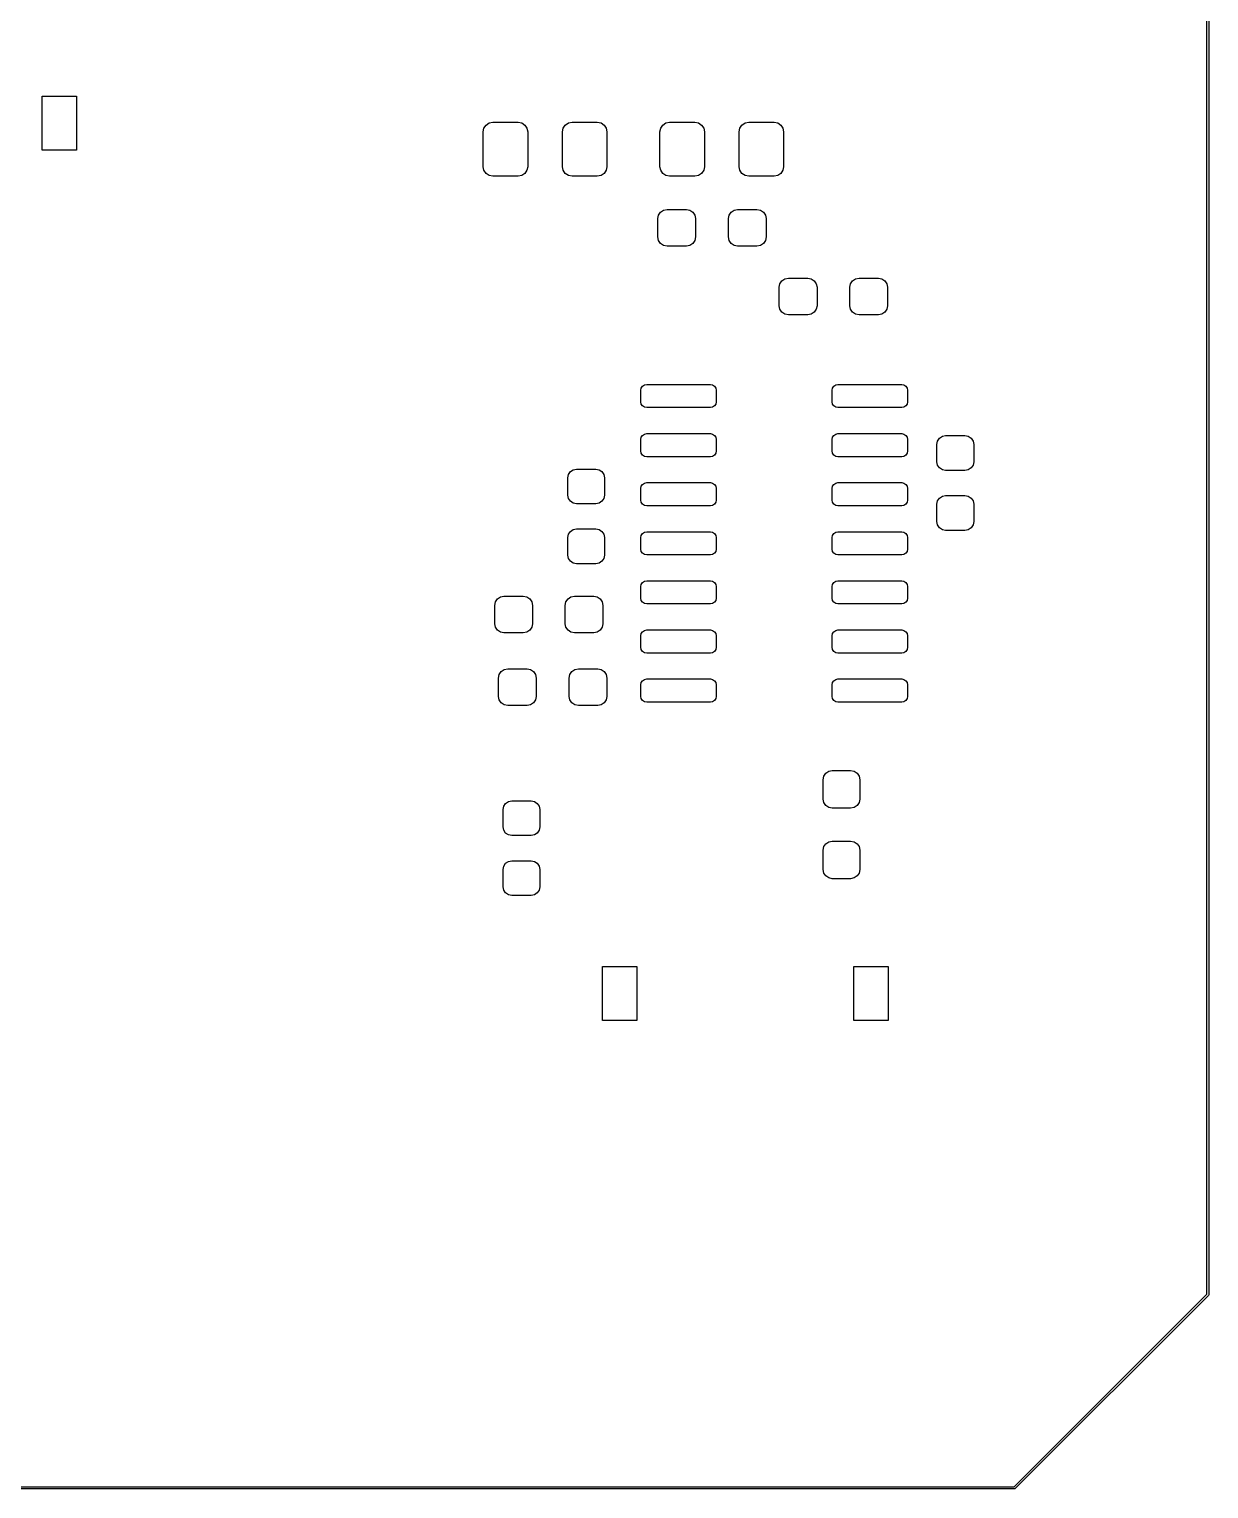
# Model space of a CAD drawing. Header units: inches. Extents: x 0.4 to 23, y -16.1 to -0.4.
# Drawn here: x 16.769 to 17.971, y -9.111 to -7.624 of the extents above; entities that cross this region are included whole.
import ezdxf

# ---------------------------------------------------------------- set-up
doc = ezdxf.new("R2010")
doc.units = ezdxf.units.IN
doc.header["$MEASUREMENT"] = 0
doc.layers.add('F.Paste', color=253, linetype='CONTINUOUS', true_color=0xb4a09a)

msp = doc.modelspace()

# ---------------------------------------------------------------- linework, layer by layer
at = {"layer": 'F.Paste', "linetype": 'CONTINUOUS'}
for p, q in [((17.969, -8.913), (17.969, -6.2779)), ((17.971, -6.2775), (17.971, -8.9134)), ((16.7825, -7.7475), (16.7825, -7.6925)), ((16.7825, -7.6925), (16.8175, -7.6925)), ((16.8175, -7.6925), (16.8175, -7.7475)), ((17.2319, -7.7288), (17.2327, -7.7251)), ((17.2319, -7.7643), (17.2319, -7.7288)), ((17.2327, -7.7251), (17.2348, -7.7219)), ((17.2348, -7.7219), (17.238, -7.7197)), ((17.238, -7.7197), (17.2418, -7.719)), ((17.2418, -7.719), (17.2674, -7.719)), ((17.2674, -7.719), (17.2711, -7.7197)), ((17.2711, -7.7197), (17.2743, -7.7219)), ((17.2743, -7.7219), (17.2765, -7.7251)), ((17.2765, -7.7251), (17.2772, -7.7288)), ((17.2772, -7.7288), (17.2772, -7.7643)), ((17.3127, -7.7288), (17.3134, -7.7251)), ((17.3127, -7.7643), (17.3127, -7.7288)), ((17.3134, -7.7251), (17.3155, -7.7219)), ((17.3155, -7.7219), (17.3187, -7.7197)), ((17.3187, -7.7197), (17.3225, -7.719)), ((17.3225, -7.719), (17.3481, -7.719)), ((17.3481, -7.719), (17.3519, -7.7197)), ((17.3519, -7.7197), (17.3551, -7.7219)), ((17.3551, -7.7219), (17.3572, -7.7251)), ((17.3572, -7.7251), (17.3579, -7.7288)), ((17.3579, -7.7288), (17.3579, -7.7643)), ((17.4119, -7.7288), (17.4127, -7.7251)), ((17.4119, -7.7643), (17.4119, -7.7288)), ((17.4127, -7.7251), (17.4148, -7.7219)), ((17.4148, -7.7219), (17.418, -7.7197)), ((17.418, -7.7197), (17.4218, -7.719)), ((17.4218, -7.719), (17.4474, -7.719)), ((17.4474, -7.719), (17.4511, -7.7197)), ((17.4511, -7.7197), (17.4543, -7.7219)), ((17.4543, -7.7219), (17.4565, -7.7251)), ((17.4565, -7.7251), (17.4572, -7.7288)), ((17.4572, -7.7288), (17.4572, -7.7643)), ((17.4927, -7.7288), (17.4934, -7.7251)), ((17.4927, -7.7643), (17.4927, -7.7288)), ((17.4934, -7.7251), (17.4955, -7.7219)), ((17.4955, -7.7219), (17.4987, -7.7197)), ((17.4987, -7.7197), (17.5025, -7.719)), ((17.5025, -7.719), (17.5281, -7.719)), ((17.5281, -7.719), (17.5319, -7.7197)), ((17.5319, -7.7197), (17.5351, -7.7219)), ((17.5351, -7.7219), (17.5372, -7.7251)), ((17.5372, -7.7251), (17.5379, -7.7288)), ((17.5379, -7.7288), (17.5379, -7.7643)), ((16.8175, -7.7475), (16.7825, -7.7475)), ((17.2327, -7.768), (17.2319, -7.7643)), ((17.2348, -7.7712), (17.2327, -7.768)), ((17.238, -7.7734), (17.2348, -7.7712)), ((17.2418, -7.7741), (17.238, -7.7734)), ((17.2674, -7.7741), (17.2418, -7.7741)), ((17.2711, -7.7734), (17.2674, -7.7741)), ((17.2743, -7.7712), (17.2711, -7.7734)), ((17.2765, -7.768), (17.2743, -7.7712)), ((17.2772, -7.7643), (17.2765, -7.768)), ((17.3134, -7.768), (17.3127, -7.7643)), ((17.3155, -7.7712), (17.3134, -7.768)), ((17.3187, -7.7734), (17.3155, -7.7712)), ((17.3225, -7.7741), (17.3187, -7.7734)), ((17.3481, -7.7741), (17.3225, -7.7741)), ((17.3519, -7.7734), (17.3481, -7.7741)), ((17.3551, -7.7712), (17.3519, -7.7734)), ((17.3572, -7.768), (17.3551, -7.7712)), ((17.3579, -7.7643), (17.3572, -7.768)), ((17.4127, -7.768), (17.4119, -7.7643)), ((17.4148, -7.7712), (17.4127, -7.768)), ((17.418, -7.7734), (17.4148, -7.7712)), ((17.4218, -7.7741), (17.418, -7.7734)), ((17.4474, -7.7741), (17.4218, -7.7741)), ((17.4511, -7.7734), (17.4474, -7.7741)), ((17.4543, -7.7712), (17.4511, -7.7734)), ((17.4565, -7.768), (17.4543, -7.7712)), ((17.4572, -7.7643), (17.4565, -7.768)), ((17.4934, -7.768), (17.4927, -7.7643)), ((17.4955, -7.7712), (17.4934, -7.768)), ((17.4987, -7.7734), (17.4955, -7.7712)), ((17.5025, -7.7741), (17.4987, -7.7734)), ((17.5281, -7.7741), (17.5025, -7.7741)), ((17.5319, -7.7734), (17.5281, -7.7741)), ((17.5351, -7.7712), (17.5319, -7.7734)), ((17.5372, -7.768), (17.5351, -7.7712)), ((17.5379, -7.7643), (17.5372, -7.768)), ((17.4098, -7.8172), (17.4105, -7.8136)), ((17.4098, -7.8359), (17.4098, -7.8172)), ((17.4105, -7.8136), (17.4126, -7.8106)), ((17.4126, -7.8106), (17.4156, -7.8086)), ((17.4156, -7.8086), (17.4192, -7.8078)), ((17.4192, -7.8078), (17.4389, -7.8078)), ((17.4389, -7.8078), (17.4424, -7.8086)), ((17.4424, -7.8086), (17.4455, -7.8106)), ((17.4455, -7.8106), (17.4475, -7.8136)), ((17.4475, -7.8136), (17.4482, -7.8172)), ((17.4482, -7.8172), (17.4482, -7.8359)), ((17.4817, -7.8172), (17.4824, -7.8136)), ((17.4817, -7.8359), (17.4817, -7.8172)), ((17.4824, -7.8136), (17.4844, -7.8106)), ((17.4844, -7.8106), (17.4874, -7.8086)), ((17.4874, -7.8086), (17.491, -7.8078)), ((17.491, -7.8078), (17.5107, -7.8078)), ((17.5107, -7.8078), (17.5143, -7.8086)), ((17.5143, -7.8086), (17.5173, -7.8106)), ((17.5173, -7.8106), (17.5193, -7.8136)), ((17.5193, -7.8136), (17.5201, -7.8172)), ((17.5201, -7.8172), (17.5201, -7.8359)), ((17.4105, -7.8395), (17.4098, -7.8359)), ((17.4482, -7.8359), (17.4475, -7.8395)), ((17.4824, -7.8395), (17.4817, -7.8359)), ((17.5201, -7.8359), (17.5193, -7.8395)), ((17.4126, -7.8425), (17.4105, -7.8395)), ((17.4156, -7.8445), (17.4126, -7.8425)), ((17.4192, -7.8452), (17.4156, -7.8445)), ((17.4389, -7.8452), (17.4192, -7.8452)), ((17.4424, -7.8445), (17.4389, -7.8452)), ((17.4455, -7.8425), (17.4424, -7.8445)), ((17.4475, -7.8395), (17.4455, -7.8425)), ((17.4844, -7.8425), (17.4824, -7.8395)), ((17.4874, -7.8445), (17.4844, -7.8425)), ((17.491, -7.8452), (17.4874, -7.8445)), ((17.5107, -7.8452), (17.491, -7.8452)), ((17.5143, -7.8445), (17.5107, -7.8452)), ((17.5173, -7.8425), (17.5143, -7.8445)), ((17.5193, -7.8395), (17.5173, -7.8425)), ((17.5342, -7.8836), (17.5362, -7.8806)), ((17.5362, -7.8806), (17.5392, -7.8786)), ((17.5392, -7.8786), (17.5428, -7.8778)), ((17.5428, -7.8778), (17.5625, -7.8778)), ((17.5625, -7.8778), (17.5661, -7.8786)), ((17.5661, -7.8786), (17.5691, -7.8806)), ((17.5691, -7.8806), (17.5711, -7.8836)), ((17.606, -7.8836), (17.6081, -7.8806)), ((17.6081, -7.8806), (17.6111, -7.8786)), ((17.6111, -7.8786), (17.6147, -7.8778)), ((17.6147, -7.8778), (17.6344, -7.8778)), ((17.6344, -7.8778), (17.6379, -7.8786)), ((17.6379, -7.8786), (17.641, -7.8806)), ((17.641, -7.8806), (17.643, -7.8836)), ((17.5335, -7.8872), (17.5342, -7.8836)), ((17.5335, -7.9059), (17.5335, -7.8872)), ((17.5711, -7.8836), (17.5719, -7.8872)), ((17.5719, -7.8872), (17.5719, -7.9059)), ((17.6053, -7.8872), (17.606, -7.8836)), ((17.6053, -7.9059), (17.6053, -7.8872)), ((17.643, -7.8836), (17.6437, -7.8872)), ((17.6437, -7.8872), (17.6437, -7.9059)), ((17.5342, -7.9095), (17.5335, -7.9059)), ((17.5362, -7.9125), (17.5342, -7.9095)), ((17.5711, -7.9095), (17.5691, -7.9125)), ((17.5719, -7.9059), (17.5711, -7.9095)), ((17.606, -7.9095), (17.6053, -7.9059)), ((17.6081, -7.9125), (17.606, -7.9095)), ((17.643, -7.9095), (17.641, -7.9125)), ((17.6437, -7.9059), (17.643, -7.9095)), ((17.5392, -7.9145), (17.5362, -7.9125)), ((17.5428, -7.9152), (17.5392, -7.9145)), ((17.5625, -7.9152), (17.5428, -7.9152)), ((17.5661, -7.9145), (17.5625, -7.9152)), ((17.5691, -7.9125), (17.5661, -7.9145)), ((17.6111, -7.9145), (17.6081, -7.9125)), ((17.6147, -7.9152), (17.6111, -7.9145)), ((17.6344, -7.9152), (17.6147, -7.9152)), ((17.6379, -7.9145), (17.6344, -7.9152)), ((17.641, -7.9125), (17.6379, -7.9145)), ((17.3925, -7.9921), (17.3929, -7.9899)), ((17.3925, -8.0039), (17.3925, -7.9921)), ((17.3929, -7.9899), (17.3942, -7.988)), ((17.3942, -7.988), (17.3961, -7.9867)), ((17.3961, -7.9867), (17.3984, -7.9862)), ((17.3984, -7.9862), (17.4633, -7.9862)), ((17.4633, -7.9862), (17.4656, -7.9867)), ((17.4656, -7.9867), (17.4675, -7.988)), ((17.4675, -7.988), (17.4688, -7.9899)), ((17.4688, -7.9899), (17.4692, -7.9921)), ((17.4692, -7.9921), (17.4692, -8.0039)), ((17.5873, -7.9921), (17.5878, -7.9899)), ((17.5873, -8.0039), (17.5873, -7.9921)), ((17.5878, -7.9899), (17.5891, -7.988)), ((17.5891, -7.988), (17.591, -7.9867)), ((17.591, -7.9867), (17.5932, -7.9862)), ((17.5932, -7.9862), (17.6582, -7.9862)), ((17.6582, -7.9862), (17.6605, -7.9867)), ((17.6605, -7.9867), (17.6624, -7.988)), ((17.6624, -7.988), (17.6637, -7.9899)), ((17.6637, -7.9899), (17.6641, -7.9921)), ((17.6641, -7.9921), (17.6641, -8.0039)), ((17.3929, -8.0062), (17.3925, -8.0039)), ((17.3942, -8.0081), (17.3929, -8.0062)), ((17.3961, -8.0094), (17.3942, -8.0081)), ((17.3984, -8.0098), (17.3961, -8.0094)), ((17.4633, -8.0098), (17.3984, -8.0098)), ((17.4656, -8.0094), (17.4633, -8.0098)), ((17.4675, -8.0081), (17.4656, -8.0094)), ((17.4688, -8.0062), (17.4675, -8.0081)), ((17.4692, -8.0039), (17.4688, -8.0062)), ((17.5878, -8.0062), (17.5873, -8.0039)), ((17.5891, -8.0081), (17.5878, -8.0062)), ((17.591, -8.0094), (17.5891, -8.0081)), ((17.5932, -8.0098), (17.591, -8.0094)), ((17.6582, -8.0098), (17.5932, -8.0098)), ((17.6605, -8.0094), (17.6582, -8.0098)), ((17.6624, -8.0081), (17.6605, -8.0094)), ((17.6637, -8.0062), (17.6624, -8.0081)), ((17.6641, -8.0039), (17.6637, -8.0062)), ((17.3925, -8.0421), (17.3929, -8.0399)), ((17.3925, -8.0539), (17.3925, -8.0421)), ((17.3929, -8.0399), (17.3942, -8.038)), ((17.3942, -8.038), (17.3961, -8.0367)), ((17.3961, -8.0367), (17.3984, -8.0362)), ((17.3984, -8.0362), (17.4633, -8.0362)), ((17.4633, -8.0362), (17.4656, -8.0367)), ((17.4656, -8.0367), (17.4675, -8.038)), ((17.4675, -8.038), (17.4688, -8.0399)), ((17.4688, -8.0399), (17.4692, -8.0421)), ((17.4692, -8.0421), (17.4692, -8.0539)), ((17.5873, -8.0421), (17.5878, -8.0399)), ((17.5873, -8.0539), (17.5873, -8.0421)), ((17.5878, -8.0399), (17.5891, -8.038)), ((17.5891, -8.038), (17.591, -8.0367)), ((17.591, -8.0367), (17.5932, -8.0362)), ((17.5932, -8.0362), (17.6582, -8.0362)), ((17.6582, -8.0362), (17.6605, -8.0367)), ((17.6605, -8.0367), (17.6624, -8.038)), ((17.6624, -8.038), (17.6637, -8.0399)), ((17.6637, -8.0399), (17.6641, -8.0421)), ((17.6641, -8.0421), (17.6641, -8.0539)), ((17.6941, -8.0472), (17.6948, -8.0438)), ((17.6948, -8.0438), (17.6967, -8.0409)), ((17.6967, -8.0409), (17.6996, -8.039)), ((17.6996, -8.039), (17.7029, -8.0383)), ((17.7029, -8.0383), (17.7226, -8.0383)), ((17.7226, -8.0383), (17.726, -8.039)), ((17.726, -8.039), (17.7289, -8.0409)), ((17.7289, -8.0409), (17.7308, -8.0438)), ((17.7308, -8.0438), (17.7315, -8.0472)), ((17.3929, -8.0562), (17.3925, -8.0539)), ((17.3942, -8.0581), (17.3929, -8.0562)), ((17.3961, -8.0594), (17.3942, -8.0581)), ((17.4675, -8.0581), (17.4656, -8.0594)), ((17.4688, -8.0562), (17.4675, -8.0581)), ((17.4692, -8.0539), (17.4688, -8.0562)), ((17.5878, -8.0562), (17.5873, -8.0539)), ((17.5891, -8.0581), (17.5878, -8.0562)), ((17.591, -8.0594), (17.5891, -8.0581)), ((17.6624, -8.0581), (17.6605, -8.0594)), ((17.6637, -8.0562), (17.6624, -8.0581)), ((17.6641, -8.0539), (17.6637, -8.0562)), ((17.6941, -8.0649), (17.6941, -8.0472)), ((17.7315, -8.0472), (17.7315, -8.0649)), ((17.3207, -8.0749), (17.3236, -8.073)), ((17.3236, -8.073), (17.3269, -8.0723)), ((17.3269, -8.0723), (17.3466, -8.0723)), ((17.3466, -8.0723), (17.35, -8.073)), ((17.35, -8.073), (17.3529, -8.0749)), ((17.3984, -8.0598), (17.3961, -8.0594)), ((17.4633, -8.0598), (17.3984, -8.0598)), ((17.4656, -8.0594), (17.4633, -8.0598)), ((17.5932, -8.0598), (17.591, -8.0594)), ((17.6582, -8.0598), (17.5932, -8.0598)), ((17.6605, -8.0594), (17.6582, -8.0598)), ((17.6948, -8.0683), (17.6941, -8.0649)), ((17.6967, -8.0712), (17.6948, -8.0683)), ((17.6996, -8.0731), (17.6967, -8.0712)), ((17.7029, -8.0737), (17.6996, -8.0731)), ((17.7226, -8.0737), (17.7029, -8.0737)), ((17.726, -8.0731), (17.7226, -8.0737)), ((17.7289, -8.0712), (17.726, -8.0731)), ((17.7308, -8.0683), (17.7289, -8.0712)), ((17.7315, -8.0649), (17.7308, -8.0683)), ((17.3181, -8.0812), (17.3188, -8.0778)), ((17.3181, -8.0989), (17.3181, -8.0812)), ((17.3188, -8.0778), (17.3207, -8.0749)), ((17.3529, -8.0749), (17.3548, -8.0778)), ((17.3548, -8.0778), (17.3555, -8.0812)), ((17.3555, -8.0812), (17.3555, -8.0989)), ((17.3929, -8.0899), (17.3942, -8.088)), ((17.3942, -8.088), (17.3961, -8.0867)), ((17.3961, -8.0867), (17.3984, -8.0862)), ((17.3984, -8.0862), (17.4633, -8.0862)), ((17.4633, -8.0862), (17.4656, -8.0867)), ((17.4656, -8.0867), (17.4675, -8.088)), ((17.4675, -8.088), (17.4688, -8.0899)), ((17.5878, -8.0899), (17.5891, -8.088)), ((17.5891, -8.088), (17.591, -8.0867)), ((17.591, -8.0867), (17.5932, -8.0862)), ((17.5932, -8.0862), (17.6582, -8.0862)), ((17.6582, -8.0862), (17.6605, -8.0867)), ((17.6605, -8.0867), (17.6624, -8.088)), ((17.6624, -8.088), (17.6637, -8.0899)), ((17.3188, -8.1023), (17.3181, -8.0989)), ((17.3207, -8.1052), (17.3188, -8.1023)), ((17.3548, -8.1023), (17.3529, -8.1052)), ((17.3555, -8.0989), (17.3548, -8.1023)), ((17.3925, -8.0921), (17.3929, -8.0899)), ((17.3925, -8.1039), (17.3925, -8.0921)), ((17.4688, -8.0899), (17.4692, -8.0921)), ((17.4692, -8.0921), (17.4692, -8.1039)), ((17.5873, -8.0921), (17.5878, -8.0899)), ((17.5873, -8.1039), (17.5873, -8.0921)), ((17.6637, -8.0899), (17.6641, -8.0921)), ((17.6641, -8.0921), (17.6641, -8.1039)), ((17.6948, -8.1048), (17.6967, -8.1019)), ((17.6967, -8.1019), (17.6996, -8.1)), ((17.6996, -8.1), (17.7029, -8.0993)), ((17.7029, -8.0993), (17.7226, -8.0993)), ((17.7226, -8.0993), (17.726, -8.1)), ((17.726, -8.1), (17.7289, -8.1019)), ((17.7289, -8.1019), (17.7308, -8.1048)), ((17.3236, -8.1071), (17.3207, -8.1052)), ((17.3269, -8.1077), (17.3236, -8.1071)), ((17.3466, -8.1077), (17.3269, -8.1077)), ((17.35, -8.1071), (17.3466, -8.1077)), ((17.3529, -8.1052), (17.35, -8.1071)), ((17.3929, -8.1062), (17.3925, -8.1039)), ((17.3942, -8.1081), (17.3929, -8.1062)), ((17.3961, -8.1094), (17.3942, -8.1081)), ((17.3984, -8.1098), (17.3961, -8.1094)), ((17.4633, -8.1098), (17.3984, -8.1098)), ((17.4656, -8.1094), (17.4633, -8.1098)), ((17.4675, -8.1081), (17.4656, -8.1094)), ((17.4688, -8.1062), (17.4675, -8.1081)), ((17.4692, -8.1039), (17.4688, -8.1062)), ((17.5878, -8.1062), (17.5873, -8.1039)), ((17.5891, -8.1081), (17.5878, -8.1062)), ((17.591, -8.1094), (17.5891, -8.1081)), ((17.5932, -8.1098), (17.591, -8.1094)), ((17.6582, -8.1098), (17.5932, -8.1098)), ((17.6605, -8.1094), (17.6582, -8.1098)), ((17.6624, -8.1081), (17.6605, -8.1094)), ((17.6637, -8.1062), (17.6624, -8.1081)), ((17.6641, -8.1039), (17.6637, -8.1062)), ((17.6941, -8.1082), (17.6948, -8.1048)), ((17.6941, -8.1259), (17.6941, -8.1082)), ((17.7308, -8.1048), (17.7315, -8.1082)), ((17.7315, -8.1082), (17.7315, -8.1259)), ((17.3236, -8.134), (17.3269, -8.1333)), ((17.3269, -8.1333), (17.3466, -8.1333)), ((17.3466, -8.1333), (17.35, -8.134)), ((17.6948, -8.1293), (17.6941, -8.1259)), ((17.6967, -8.1322), (17.6948, -8.1293)), ((17.6996, -8.1341), (17.6967, -8.1322)), ((17.7289, -8.1322), (17.726, -8.1341)), ((17.7308, -8.1293), (17.7289, -8.1322)), ((17.7315, -8.1259), (17.7308, -8.1293)), ((17.3181, -8.1422), (17.3188, -8.1388)), ((17.3181, -8.1599), (17.3181, -8.1422)), ((17.3188, -8.1388), (17.3207, -8.1359)), ((17.3207, -8.1359), (17.3236, -8.134)), ((17.35, -8.134), (17.3529, -8.1359)), ((17.3529, -8.1359), (17.3548, -8.1388)), ((17.3548, -8.1388), (17.3555, -8.1422)), ((17.3555, -8.1422), (17.3555, -8.1599)), ((17.3925, -8.1421), (17.3929, -8.1399)), ((17.3925, -8.1539), (17.3925, -8.1421)), ((17.3929, -8.1399), (17.3942, -8.138)), ((17.3942, -8.138), (17.3961, -8.1367)), ((17.3961, -8.1367), (17.3984, -8.1362)), ((17.3984, -8.1362), (17.4633, -8.1362)), ((17.4633, -8.1362), (17.4656, -8.1367)), ((17.4656, -8.1367), (17.4675, -8.138)), ((17.4675, -8.138), (17.4688, -8.1399)), ((17.4688, -8.1399), (17.4692, -8.1421)), ((17.4692, -8.1421), (17.4692, -8.1539)), ((17.5873, -8.1421), (17.5878, -8.1399)), ((17.5873, -8.1539), (17.5873, -8.1421)), ((17.5878, -8.1399), (17.5891, -8.138)), ((17.5891, -8.138), (17.591, -8.1367)), ((17.591, -8.1367), (17.5932, -8.1362)), ((17.5932, -8.1362), (17.6582, -8.1362)), ((17.6582, -8.1362), (17.6605, -8.1367)), ((17.6605, -8.1367), (17.6624, -8.138)), ((17.6624, -8.138), (17.6637, -8.1399)), ((17.6637, -8.1399), (17.6641, -8.1421)), ((17.6641, -8.1421), (17.6641, -8.1539)), ((17.7029, -8.1348), (17.6996, -8.1341)), ((17.7226, -8.1348), (17.7029, -8.1348)), ((17.726, -8.1341), (17.7226, -8.1348)), ((17.3188, -8.1633), (17.3181, -8.1599)), ((17.3207, -8.1662), (17.3188, -8.1633)), ((17.3548, -8.1633), (17.3529, -8.1662)), ((17.3555, -8.1599), (17.3548, -8.1633)), ((17.3929, -8.1562), (17.3925, -8.1539)), ((17.3942, -8.1581), (17.3929, -8.1562)), ((17.3961, -8.1594), (17.3942, -8.1581)), ((17.3984, -8.1598), (17.3961, -8.1594)), ((17.4633, -8.1598), (17.3984, -8.1598)), ((17.4656, -8.1594), (17.4633, -8.1598)), ((17.4675, -8.1581), (17.4656, -8.1594)), ((17.4688, -8.1562), (17.4675, -8.1581)), ((17.4692, -8.1539), (17.4688, -8.1562)), ((17.5878, -8.1562), (17.5873, -8.1539)), ((17.5891, -8.1581), (17.5878, -8.1562)), ((17.591, -8.1594), (17.5891, -8.1581)), ((17.5932, -8.1598), (17.591, -8.1594)), ((17.6582, -8.1598), (17.5932, -8.1598)), ((17.6605, -8.1594), (17.6582, -8.1598)), ((17.6624, -8.1581), (17.6605, -8.1594)), ((17.6637, -8.1562), (17.6624, -8.1581)), ((17.6641, -8.1539), (17.6637, -8.1562)), ((17.3236, -8.1681), (17.3207, -8.1662)), ((17.3269, -8.1688), (17.3236, -8.1681)), ((17.3466, -8.1688), (17.3269, -8.1688)), ((17.35, -8.1681), (17.3466, -8.1688)), ((17.3529, -8.1662), (17.35, -8.1681)), ((17.3925, -8.1921), (17.3929, -8.1899)), ((17.3925, -8.2039), (17.3925, -8.1921)), ((17.3929, -8.1899), (17.3942, -8.188)), ((17.3942, -8.188), (17.3961, -8.1867)), ((17.3961, -8.1867), (17.3984, -8.1862)), ((17.3984, -8.1862), (17.4633, -8.1862)), ((17.4633, -8.1862), (17.4656, -8.1867)), ((17.4656, -8.1867), (17.4675, -8.188)), ((17.4675, -8.188), (17.4688, -8.1899)), ((17.4688, -8.1899), (17.4692, -8.1921)), ((17.4692, -8.1921), (17.4692, -8.2039)), ((17.5873, -8.1921), (17.5878, -8.1899)), ((17.5873, -8.2039), (17.5873, -8.1921)), ((17.5878, -8.1899), (17.5891, -8.188)), ((17.5891, -8.188), (17.591, -8.1867)), ((17.591, -8.1867), (17.5932, -8.1862)), ((17.5932, -8.1862), (17.6582, -8.1862)), ((17.6582, -8.1862), (17.6605, -8.1867)), ((17.6605, -8.1867), (17.6624, -8.188)), ((17.6624, -8.188), (17.6637, -8.1899)), ((17.6637, -8.1899), (17.6641, -8.1921)), ((17.6641, -8.1921), (17.6641, -8.2039)), ((17.2437, -8.2112), (17.2444, -8.2076)), ((17.2444, -8.2076), (17.2464, -8.2046)), ((17.2464, -8.2046), (17.2494, -8.2026)), ((17.2494, -8.2026), (17.253, -8.2018)), ((17.253, -8.2018), (17.2727, -8.2018)), ((17.2727, -8.2018), (17.2763, -8.2026)), ((17.2763, -8.2026), (17.2793, -8.2046)), ((17.2793, -8.2046), (17.2813, -8.2076)), ((17.2813, -8.2076), (17.2821, -8.2112)), ((17.3155, -8.2112), (17.3162, -8.2076)), ((17.3162, -8.2076), (17.3183, -8.2046)), ((17.3183, -8.2046), (17.3213, -8.2026)), ((17.3213, -8.2026), (17.3249, -8.2018)), ((17.3249, -8.2018), (17.3446, -8.2018)), ((17.3446, -8.2018), (17.3481, -8.2026)), ((17.3481, -8.2026), (17.3512, -8.2046)), ((17.3512, -8.2046), (17.3532, -8.2076)), ((17.3532, -8.2076), (17.3539, -8.2112)), ((17.3929, -8.2062), (17.3925, -8.2039)), ((17.3942, -8.2081), (17.3929, -8.2062)), ((17.4688, -8.2062), (17.4675, -8.2081)), ((17.4692, -8.2039), (17.4688, -8.2062)), ((17.5878, -8.2062), (17.5873, -8.2039)), ((17.5891, -8.2081), (17.5878, -8.2062)), ((17.6637, -8.2062), (17.6624, -8.2081)), ((17.6641, -8.2039), (17.6637, -8.2062)), ((17.2437, -8.2299), (17.2437, -8.2112)), ((17.2821, -8.2112), (17.2821, -8.2299)), ((17.3155, -8.2299), (17.3155, -8.2112)), ((17.3539, -8.2112), (17.3539, -8.2299)), ((17.3961, -8.2094), (17.3942, -8.2081)), ((17.3984, -8.2098), (17.3961, -8.2094)), ((17.4633, -8.2098), (17.3984, -8.2098)), ((17.4656, -8.2094), (17.4633, -8.2098)), ((17.4675, -8.2081), (17.4656, -8.2094)), ((17.591, -8.2094), (17.5891, -8.2081)), ((17.5932, -8.2098), (17.591, -8.2094)), ((17.6582, -8.2098), (17.5932, -8.2098)), ((17.6605, -8.2094), (17.6582, -8.2098)), ((17.6624, -8.2081), (17.6605, -8.2094)), ((17.2444, -8.2335), (17.2437, -8.2299)), ((17.2464, -8.2365), (17.2444, -8.2335)), ((17.2494, -8.2385), (17.2464, -8.2365)), ((17.2793, -8.2365), (17.2763, -8.2385)), ((17.2813, -8.2335), (17.2793, -8.2365)), ((17.2821, -8.2299), (17.2813, -8.2335)), ((17.3162, -8.2335), (17.3155, -8.2299)), ((17.3183, -8.2365), (17.3162, -8.2335)), ((17.3213, -8.2385), (17.3183, -8.2365)), ((17.3512, -8.2365), (17.3481, -8.2385)), ((17.3532, -8.2335), (17.3512, -8.2365)), ((17.3539, -8.2299), (17.3532, -8.2335)), ((17.3942, -8.238), (17.3961, -8.2367)), ((17.3961, -8.2367), (17.3984, -8.2362)), ((17.3984, -8.2362), (17.4633, -8.2362)), ((17.4633, -8.2362), (17.4656, -8.2367)), ((17.4656, -8.2367), (17.4675, -8.238)), ((17.5891, -8.238), (17.591, -8.2367)), ((17.591, -8.2367), (17.5932, -8.2362)), ((17.5932, -8.2362), (17.6582, -8.2362)), ((17.6582, -8.2362), (17.6605, -8.2367)), ((17.6605, -8.2367), (17.6624, -8.238)), ((17.253, -8.2392), (17.2494, -8.2385)), ((17.2727, -8.2392), (17.253, -8.2392)), ((17.2763, -8.2385), (17.2727, -8.2392)), ((17.3249, -8.2392), (17.3213, -8.2385)), ((17.3446, -8.2392), (17.3249, -8.2392)), ((17.3481, -8.2385), (17.3446, -8.2392)), ((17.3925, -8.2421), (17.3929, -8.2399)), ((17.3925, -8.2539), (17.3925, -8.2421)), ((17.3929, -8.2399), (17.3942, -8.238)), ((17.4675, -8.238), (17.4688, -8.2399)), ((17.4688, -8.2399), (17.4692, -8.2421)), ((17.4692, -8.2421), (17.4692, -8.2539)), ((17.5873, -8.2421), (17.5878, -8.2399)), ((17.5873, -8.2539), (17.5873, -8.2421)), ((17.5878, -8.2399), (17.5891, -8.238)), ((17.6624, -8.238), (17.6637, -8.2399)), ((17.6637, -8.2399), (17.6641, -8.2421)), ((17.6641, -8.2421), (17.6641, -8.2539)), ((17.3929, -8.2562), (17.3925, -8.2539)), ((17.3942, -8.2581), (17.3929, -8.2562)), ((17.3961, -8.2594), (17.3942, -8.2581)), ((17.3984, -8.2598), (17.3961, -8.2594)), ((17.4633, -8.2598), (17.3984, -8.2598)), ((17.4656, -8.2594), (17.4633, -8.2598)), ((17.4675, -8.2581), (17.4656, -8.2594)), ((17.4688, -8.2562), (17.4675, -8.2581)), ((17.4692, -8.2539), (17.4688, -8.2562)), ((17.5878, -8.2562), (17.5873, -8.2539)), ((17.5891, -8.2581), (17.5878, -8.2562)), ((17.591, -8.2594), (17.5891, -8.2581)), ((17.5932, -8.2598), (17.591, -8.2594)), ((17.6582, -8.2598), (17.5932, -8.2598)), ((17.6605, -8.2594), (17.6582, -8.2598)), ((17.6624, -8.2581), (17.6605, -8.2594)), ((17.6637, -8.2562), (17.6624, -8.2581)), ((17.6641, -8.2539), (17.6637, -8.2562)), ((17.2476, -8.2852), (17.2483, -8.2816)), ((17.2483, -8.2816), (17.2503, -8.2786)), ((17.2503, -8.2786), (17.2534, -8.2766)), ((17.2534, -8.2766), (17.2569, -8.2758)), ((17.2569, -8.2758), (17.2766, -8.2758)), ((17.2766, -8.2758), (17.2802, -8.2766)), ((17.2802, -8.2766), (17.2832, -8.2786)), ((17.2832, -8.2786), (17.2853, -8.2816)), ((17.2853, -8.2816), (17.286, -8.2852)), ((17.3194, -8.2852), (17.3202, -8.2816)), ((17.3202, -8.2816), (17.3222, -8.2786)), ((17.3222, -8.2786), (17.3252, -8.2766)), ((17.3252, -8.2766), (17.3288, -8.2758)), ((17.3288, -8.2758), (17.3485, -8.2758)), ((17.3485, -8.2758), (17.3521, -8.2766)), ((17.3521, -8.2766), (17.3551, -8.2786)), ((17.3551, -8.2786), (17.3571, -8.2816)), ((17.3571, -8.2816), (17.3578, -8.2852)), ((17.2476, -8.3039), (17.2476, -8.2852)), ((17.286, -8.2852), (17.286, -8.3039)), ((17.3194, -8.3039), (17.3194, -8.2852)), ((17.3578, -8.2852), (17.3578, -8.3039)), ((17.3925, -8.2921), (17.3929, -8.2899)), ((17.3925, -8.3039), (17.3925, -8.2921)), ((17.3929, -8.2899), (17.3942, -8.288)), ((17.3942, -8.288), (17.3961, -8.2867)), ((17.3961, -8.2867), (17.3984, -8.2862)), ((17.3984, -8.2862), (17.4633, -8.2862)), ((17.4633, -8.2862), (17.4656, -8.2867)), ((17.4656, -8.2867), (17.4675, -8.288)), ((17.4675, -8.288), (17.4688, -8.2899)), ((17.4688, -8.2899), (17.4692, -8.2921)), ((17.4692, -8.2921), (17.4692, -8.3039)), ((17.5873, -8.2921), (17.5878, -8.2899)), ((17.5873, -8.3039), (17.5873, -8.2921)), ((17.5878, -8.2899), (17.5891, -8.288)), ((17.5891, -8.288), (17.591, -8.2867)), ((17.591, -8.2867), (17.5932, -8.2862)), ((17.5932, -8.2862), (17.6582, -8.2862)), ((17.6582, -8.2862), (17.6605, -8.2867)), ((17.6605, -8.2867), (17.6624, -8.288)), ((17.6624, -8.288), (17.6637, -8.2899)), ((17.6637, -8.2899), (17.6641, -8.2921)), ((17.6641, -8.2921), (17.6641, -8.3039)), ((17.2483, -8.3075), (17.2476, -8.3039)), ((17.2503, -8.3105), (17.2483, -8.3075)), ((17.2534, -8.3125), (17.2503, -8.3105)), ((17.2832, -8.3105), (17.2802, -8.3125)), ((17.2853, -8.3075), (17.2832, -8.3105)), ((17.286, -8.3039), (17.2853, -8.3075)), ((17.3202, -8.3075), (17.3194, -8.3039)), ((17.3222, -8.3105), (17.3202, -8.3075)), ((17.3252, -8.3125), (17.3222, -8.3105)), ((17.3551, -8.3105), (17.3521, -8.3125)), ((17.3571, -8.3075), (17.3551, -8.3105)), ((17.3578, -8.3039), (17.3571, -8.3075)), ((17.3929, -8.3062), (17.3925, -8.3039)), ((17.3942, -8.3081), (17.3929, -8.3062)), ((17.3961, -8.3094), (17.3942, -8.3081)), ((17.3984, -8.3098), (17.3961, -8.3094)), ((17.4633, -8.3098), (17.3984, -8.3098)), ((17.4656, -8.3094), (17.4633, -8.3098)), ((17.4675, -8.3081), (17.4656, -8.3094)), ((17.4688, -8.3062), (17.4675, -8.3081)), ((17.4692, -8.3039), (17.4688, -8.3062)), ((17.5878, -8.3062), (17.5873, -8.3039)), ((17.5891, -8.3081), (17.5878, -8.3062)), ((17.591, -8.3094), (17.5891, -8.3081)), ((17.5932, -8.3098), (17.591, -8.3094)), ((17.6582, -8.3098), (17.5932, -8.3098)), ((17.6605, -8.3094), (17.6582, -8.3098)), ((17.6624, -8.3081), (17.6605, -8.3094)), ((17.6637, -8.3062), (17.6624, -8.3081)), ((17.6641, -8.3039), (17.6637, -8.3062)), ((17.2569, -8.3132), (17.2534, -8.3125)), ((17.2766, -8.3132), (17.2569, -8.3132)), ((17.2802, -8.3125), (17.2766, -8.3132)), ((17.3288, -8.3132), (17.3252, -8.3125)), ((17.3485, -8.3132), (17.3288, -8.3132)), ((17.3521, -8.3125), (17.3485, -8.3132)), ((17.5781, -8.3888), (17.5788, -8.3852)), ((17.5788, -8.3852), (17.5808, -8.3822)), ((17.5808, -8.3822), (17.5839, -8.3801)), ((17.5839, -8.3801), (17.5874, -8.3794)), ((17.5874, -8.3794), (17.6061, -8.3794)), ((17.6061, -8.3794), (17.6097, -8.3801)), ((17.6097, -8.3801), (17.6128, -8.3822)), ((17.6128, -8.3822), (17.6148, -8.3852)), ((17.6148, -8.3852), (17.6155, -8.3888)), ((17.5781, -8.4085), (17.5781, -8.3888)), ((17.6155, -8.3888), (17.6155, -8.4085)), ((17.2521, -8.4192), (17.2528, -8.4158)), ((17.2528, -8.4158), (17.2547, -8.4129)), ((17.2547, -8.4129), (17.2576, -8.411)), ((17.2576, -8.411), (17.261, -8.4103)), ((17.261, -8.4103), (17.2807, -8.4103)), ((17.2807, -8.4103), (17.2841, -8.411)), ((17.2841, -8.411), (17.2869, -8.4129)), ((17.2869, -8.4129), (17.2889, -8.4158)), ((17.2889, -8.4158), (17.2895, -8.4192)), ((17.5788, -8.412), (17.5781, -8.4085)), ((17.5808, -8.4151), (17.5788, -8.412)), ((17.5839, -8.4171), (17.5808, -8.4151)), ((17.6128, -8.4151), (17.6097, -8.4171)), ((17.6148, -8.412), (17.6128, -8.4151)), ((17.6155, -8.4085), (17.6148, -8.412)), ((17.2521, -8.4369), (17.2521, -8.4192)), ((17.2895, -8.4192), (17.2895, -8.4369)), ((17.5874, -8.4178), (17.5839, -8.4171)), ((17.6061, -8.4178), (17.5874, -8.4178)), ((17.6097, -8.4171), (17.6061, -8.4178)), ((17.2528, -8.4403), (17.2521, -8.4369)), ((17.2547, -8.4432), (17.2528, -8.4403)), ((17.2576, -8.4451), (17.2547, -8.4432)), ((17.261, -8.4457), (17.2576, -8.4451)), ((17.2807, -8.4457), (17.261, -8.4457)), ((17.2841, -8.4451), (17.2807, -8.4457)), ((17.2869, -8.4432), (17.2841, -8.4451)), ((17.2889, -8.4403), (17.2869, -8.4432)), ((17.2895, -8.4369), (17.2889, -8.4403)), ((17.5781, -8.4606), (17.5788, -8.457)), ((17.5781, -8.4803), (17.5781, -8.4606)), ((17.5788, -8.457), (17.5808, -8.454)), ((17.5808, -8.454), (17.5839, -8.452)), ((17.5839, -8.452), (17.5874, -8.4513)), ((17.5874, -8.4513), (17.6061, -8.4513)), ((17.6061, -8.4513), (17.6097, -8.452)), ((17.6097, -8.452), (17.6128, -8.454)), ((17.6128, -8.454), (17.6148, -8.457)), ((17.6148, -8.457), (17.6155, -8.4606)), ((17.6155, -8.4606), (17.6155, -8.4803)), ((17.2528, -8.4768), (17.2547, -8.4739)), ((17.2547, -8.4739), (17.2576, -8.472)), ((17.2576, -8.472), (17.261, -8.4713)), ((17.261, -8.4713), (17.2807, -8.4713)), ((17.2807, -8.4713), (17.2841, -8.472)), ((17.2841, -8.472), (17.2869, -8.4739)), ((17.2869, -8.4739), (17.2889, -8.4768)), ((17.2521, -8.4802), (17.2528, -8.4768)), ((17.2521, -8.4979), (17.2521, -8.4802)), ((17.2889, -8.4768), (17.2895, -8.4802)), ((17.2895, -8.4802), (17.2895, -8.4979)), ((17.5788, -8.4839), (17.5781, -8.4803)), ((17.5808, -8.4869), (17.5788, -8.4839)), ((17.5839, -8.4889), (17.5808, -8.4869)), ((17.5874, -8.4897), (17.5839, -8.4889)), ((17.6061, -8.4897), (17.5874, -8.4897)), ((17.6097, -8.4889), (17.6061, -8.4897)), ((17.6128, -8.4869), (17.6097, -8.4889)), ((17.6148, -8.4839), (17.6128, -8.4869)), ((17.6155, -8.4803), (17.6148, -8.4839)), ((17.2528, -8.5013), (17.2521, -8.4979)), ((17.2547, -8.5042), (17.2528, -8.5013)), ((17.2576, -8.5061), (17.2547, -8.5042)), ((17.2869, -8.5042), (17.2841, -8.5061)), ((17.2889, -8.5013), (17.2869, -8.5042)), ((17.2895, -8.4979), (17.2889, -8.5013)), ((17.261, -8.5068), (17.2576, -8.5061)), ((17.2807, -8.5068), (17.261, -8.5068)), ((17.2841, -8.5061), (17.2807, -8.5068)), ((17.3534, -8.634), (17.3534, -8.579)), ((17.3534, -8.579), (17.3884, -8.579)), ((17.3884, -8.579), (17.3884, -8.634)), ((17.6093, -8.634), (17.6093, -8.579)), ((17.6093, -8.579), (17.6443, -8.579)), ((17.6443, -8.579), (17.6443, -8.634)), ((17.3884, -8.634), (17.3534, -8.634)), ((17.6443, -8.634), (17.6093, -8.634)), ((17.7727, -9.1092), (17.969, -8.913)), ((17.9707, -8.9141), (17.7738, -9.1109)), ((17.9709, -8.9137), (17.9707, -8.9141)), ((17.971, -8.9134), (17.9709, -8.9137)), ((17.7731, -9.1112), (8.1969, -9.1112)), ((8.1973, -9.1092), (17.7727, -9.1092)), ((17.7735, -9.1111), (17.7731, -9.1112)), ((17.7738, -9.1109), (17.7735, -9.1111))]:
    msp.add_line(p, q, dxfattribs=at)

doc.saveas('drawing.dxf')
